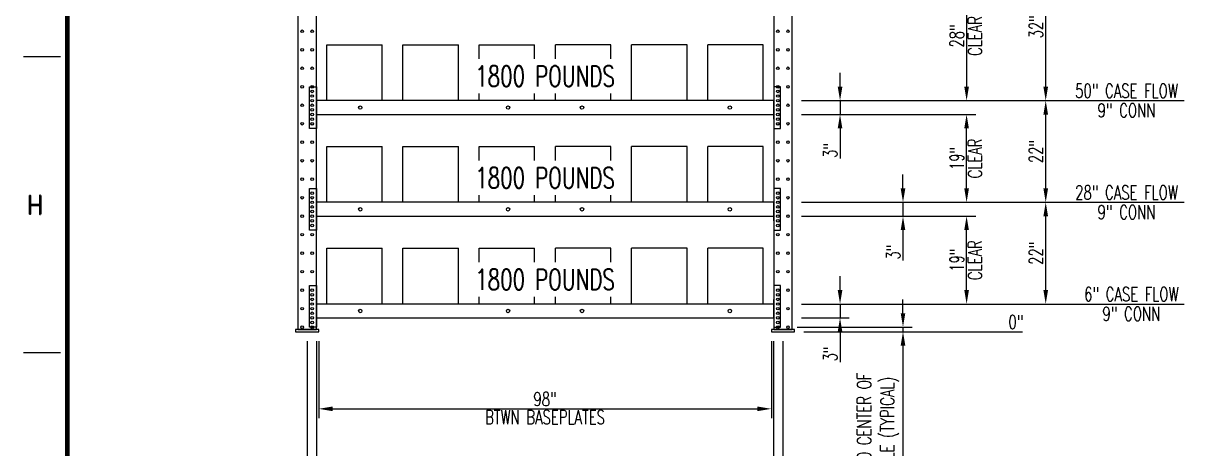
# Model space of a CAD drawing. Extents: x -224 to 820, y -160 to 534.
# Drawn here: x -224.4 to 29.2, y -25.3 to 66.7 of the extents above; entities that cross this region are included whole.
import ezdxf
from ezdxf.enums import TextEntityAlignment as Align

# ---------------------------------------------------------------- set-up
doc = ezdxf.new("R2010")
doc.units = 0
doc.header["$LTSCALE"] = 8
doc.header["$MEASUREMENT"] = 0
doc.linetypes.add('HIDDEN2', pattern=[0.1875, 0.125, -0.0625])
doc.layers.get('DEFPOINTS').update_dxf_attribs({"linetype": 'CONTINUOUS'})
for name, color, linetype in [('BORD', 15, 'CONTINUOUS'), ('FDIM', 2, 'CONTINUOUS'), ('RACKDIM', 7, 'CONTINUOUS'), ('RACKLABEL', 7, 'CONTINUOUS'), ('RACKLOAD', 254, 'HIDDEN2'), ('RACKSHELF', 20, 'CONTINUOUS'), ('RACKUPRIGHT', 180, 'CONTINUOUS'), ('TEXTL', 3, 'CONTINUOUS')]:
    doc.layers.add(name, color=color, linetype=linetype)
doc.styles.add('2thirds', font='romans.shx', dxfattribs={"width": 0.7})
doc.styles.add('DCMARCH', font='stylu.ttf', dxfattribs={"width": 0.75, "oblique": 15})
doc.styles.add('ROMAND', font='ROMAND')
doc.styles.add('SIMPLEX', font='SIMPLEX')
doc.dimstyles.new('2tfrac16', dxfattribs={"dimscale": 32, "dimtxt": 0.0938, "dimasz": 0.0938, "dimexe": 0.0625, "dimexo": 0.0625, "dimgap": 0.01, "dimtad": 1, "dimdec": 4, "dimzin": 1, "dimdsep": 46, "dimlunit": 5, "dimtxsty": '2thirds', "dimcen": 0.09, "dimclrd": 256, "dimclre": 256, "dimclrt": 256, "dimadec": 0, "dimazin": 0, "dimtfac": 0.75, "dimtdec": 4, "dimtmove": 0, "dimatfit": 0, "dimfxl": 0, "dimfrac": 2, "dimtolj": 1, "dimtzin": 0, "dimarcsym": 0})

# ---------------------------------------------------------------- blocks, each defined once
blk = doc.blocks.new('*D1')
at = {"layer": 'DEFPOINTS', "color": 0}
for p in [(-162.97, 0), (-59.97, 0), (-59.97, -50)]:
    blk.add_point(p, dxfattribs=at)
at = {"layer": 'RACKDIM', "lineweight": -2}
for p, q in [((-162.97, -2), (-162.97, -52)), ((-59.97, -2), (-59.97, -52)), ((-159.96, -50), (-62.97, -50))]:
    blk.add_line(p, q, dxfattribs=at)
at = {"layer": 'RACKDIM'}
for points in [[(-159.96, -49.5), (-159.96, -50.5), (-162.97, -50)], [(-62.97, -49.5), (-62.97, -50.5), (-59.97, -50)]]:
    blk.add_solid(points, dxfattribs=at)
at = {"layer": 'RACKDIM', "char_height": 3.002, "attachment_point": 5, "style": '2thirds'}
for s, insert in [('\\A1;103"', (-111.47, -47.89)), ('\\A1;C/C', (-111.47, -52.61))]:
    blk.add_mtext(s, dxfattribs=dict(at, insert=insert))
blk = doc.blocks.new('*D2')
at = {"layer": 'DEFPOINTS', "color": 0}
for p in [(-160.97, 0), (-61.97, 0), (-61.97, -33.33)]:
    blk.add_point(p, dxfattribs=at)
at = {"layer": 'RACKDIM', "lineweight": -2}
for p, q in [((-160.97, -2), (-160.97, -35.33)), ((-61.97, -2), (-61.97, -35.33)), ((-157.96, -33.33), (-64.97, -33.33))]:
    blk.add_line(p, q, dxfattribs=at)
at = {"layer": 'RACKDIM'}
for points in [[(-157.96, -32.83), (-157.96, -33.83), (-160.97, -33.33)], [(-64.97, -32.83), (-64.97, -33.83), (-61.97, -33.33)]]:
    blk.add_solid(points, dxfattribs=at)
at = {"layer": 'RACKDIM', "char_height": 3.002, "attachment_point": 5, "style": '2thirds'}
for s, insert in [('\\A1;99"', (-111.47, -31.22)), ('\\A1;CLEAR', (-111.47, -35.15))]:
    blk.add_mtext(s, dxfattribs=dict(at, insert=insert))
blk = doc.blocks.new('*D3')
at = {"layer": 'DEFPOINTS', "color": 0}
for p in [(-162.97, 0), (-160.97, 0), (-162.97, -33.33)]:
    blk.add_point(p, dxfattribs=at)
at = {"layer": 'RACKDIM', "lineweight": -2}
for p, q in [((-162.97, -2), (-162.97, -35.33)), ((-160.97, -2), (-160.97, -35.33)), ((-165.97, -33.33), (-172.51, -33.33)), ((-160.97, -33.33), (-162.97, -33.33)), ((-157.96, -33.33), (-154.96, -33.33))]:
    blk.add_line(p, q, dxfattribs=at)
at = {"layer": 'RACKDIM'}
for points in [[(-165.97, -32.83), (-165.97, -33.83), (-162.97, -33.33)], [(-157.96, -32.83), (-157.96, -33.83), (-160.97, -33.33)]]:
    blk.add_solid(points, dxfattribs=at)
at = {"layer": 'RACKDIM', "insert": (-170.74, -31.22), "char_height": 3.002, "attachment_point": 5, "style": '2thirds'}
blk.add_mtext('\\A1;2"', dxfattribs=at)
blk = doc.blocks.new('*D4')
at = {"layer": 'DEFPOINTS', "color": 0}
for p in [(-61.97, 0), (-59.97, 0), (-59.97, -33.33)]:
    blk.add_point(p, dxfattribs=at)
at = {"layer": 'RACKDIM', "lineweight": -2}
for p, q in [((-61.97, -2), (-61.97, -35.33)), ((-59.97, -2), (-59.97, -35.33)), ((-64.97, -33.33), (-67.97, -33.33)), ((-61.97, -33.33), (-59.97, -33.33)), ((-56.96, -33.33), (-50.42, -33.33))]:
    blk.add_line(p, q, dxfattribs=at)
at = {"layer": 'RACKDIM'}
for points in [[(-64.97, -32.83), (-64.97, -33.83), (-61.97, -33.33)], [(-56.96, -32.83), (-56.96, -33.83), (-59.97, -33.33)]]:
    blk.add_solid(points, dxfattribs=at)
at = {"layer": 'RACKDIM', "insert": (-52.19, -31.22), "char_height": 3.002, "attachment_point": 5, "style": '2thirds'}
blk.add_mtext('\\A1;2"', dxfattribs=at)
blk = doc.blocks.new('*D5')
at = {"layer": 'DEFPOINTS', "color": 0}
for p in [(-160.47, 0), (-62.47, 0), (-62.47, -16.67)]:
    blk.add_point(p, dxfattribs=at)
at = {"layer": 'RACKDIM', "lineweight": -2}
for p, q in [((-160.47, -2), (-160.47, -18.67)), ((-62.47, -2), (-62.47, -18.67)), ((-157.46, -16.67), (-65.47, -16.67))]:
    blk.add_line(p, q, dxfattribs=at)
at = {"layer": 'RACKDIM'}
for points in [[(-157.46, -16.17), (-157.46, -17.17), (-160.47, -16.67)], [(-65.47, -16.17), (-65.47, -17.17), (-62.47, -16.67)]]:
    blk.add_solid(points, dxfattribs=at)
at = {"layer": 'RACKDIM', "attachment_point": 5, "style": '2thirds'}
for s, insert, char_height in [('\\A1;98"', (-111.47, -14.56), 3.002), ('\\A1;BTWN BASEPLATES', (-111.47, -18.49), 3.0016)]:
    blk.add_mtext(s, dxfattribs=dict(at, insert=insert, char_height=char_height))
blk = doc.blocks.new('*D6')
at = {"layer": 'DEFPOINTS', "color": 0}
for p in [(-160.97, 0), (-57.47, 0), (-11.3, 0)]:
    blk.add_point(p, dxfattribs=at)
at = {"layer": 'RACKDIM', "lineweight": -2}
blk.add_line((-55.47, 0), (-8.08, 0), dxfattribs=at)
at = {"layer": 'RACKDIM', "char_height": 3.002, "attachment_point": 5, "style": '2thirds'}
for s, insert in [('\\A1;0"', (-9.53, 2.11)), ('\\A1;', (-9.53, -1.82))]:
    blk.add_mtext(s, dxfattribs=dict(at, insert=insert))
blk = doc.blocks.new('*D8')
at = {"layer": 'DEFPOINTS', "color": 0}
for p in [(-57.97, 82), (2.93, 82), (-160.97, 0)]:
    blk.add_point(p, dxfattribs=at)
at = {"layer": 'RACKDIM', "lineweight": -2}
for p, q in [((-55.97, 82), (-9.07, 82)), ((-9.07, 82), (-3.07, 82)), ((-3.07, 82), (16.86, 82))]:
    blk.add_line(p, q, dxfattribs=at)
at = {"layer": 'RACKDIM', "attachment_point": 5, "style": '2thirds'}
for s, insert, char_height in [('\\A1;82"', (10.06, 84.11), 3.002), ('\\A1;STD-TOP', (10.06, 80.18), 3.0016)]:
    blk.add_mtext(s, dxfattribs=dict(at, insert=insert, char_height=char_height))
blk = doc.blocks.new('*D13')
at = {"layer": 'DEFPOINTS', "color": 0}
for p in [(-57.97, 164), (2.93, 164), (-160.97, 0)]:
    blk.add_point(p, dxfattribs=at)
at = {"layer": 'RACKDIM', "lineweight": -2}
blk.add_line((-55.97, 164), (16.06, 164), dxfattribs=at)
at = {"layer": 'RACKDIM', "attachment_point": 5, "style": '2thirds'}
for s, insert, char_height in [('\\A1;164"', (9.65, 166.11), 3.002), ('\\A1;INV-BOT', (9.65, 162.18), 3.0016)]:
    blk.add_mtext(s, dxfattribs=dict(at, insert=insert, char_height=char_height))
blk = doc.blocks.new('*D18')
at = {"layer": 'DEFPOINTS', "color": 0}
for p in [(-57.97, 246), (2.93, 246), (-160.97, 0)]:
    blk.add_point(p, dxfattribs=at)
at = {"layer": 'RACKDIM', "lineweight": -2}
blk.add_line((-55.97, 246), (16.86, 246), dxfattribs=at)
at = {"layer": 'RACKDIM', "attachment_point": 5, "style": '2thirds'}
for s, insert, char_height in [('\\A1;246"', (10.06, 248.11), 3.002), ('\\A1;STD-TOP', (10.06, 244.18), 3.0016)]:
    blk.add_mtext(s, dxfattribs=dict(at, insert=insert, char_height=char_height))
blk = doc.blocks.new('*D23')
at = {"layer": 'DEFPOINTS', "color": 0}
for p in [(-57.97, 328), (2.93, 328), (-160.97, 0)]:
    blk.add_point(p, dxfattribs=at)
at = {"layer": 'RACKDIM', "lineweight": -2}
for p, q in [((-55.97, 328), (-9.07, 328)), ((-9.07, 328), (-3.07, 328)), ((-3.07, 328), (16.06, 328))]:
    blk.add_line(p, q, dxfattribs=at)
at = {"layer": 'RACKDIM', "attachment_point": 5, "style": '2thirds'}
for s, insert, char_height in [('\\A1;328"', (9.65, 330.11), 3.002), ('\\A1;INV-BOT', (9.65, 326.18), 3.0016)]:
    blk.add_mtext(s, dxfattribs=dict(at, insert=insert, char_height=char_height))
blk = doc.blocks.new('*D28')
at = {"layer": 'DEFPOINTS', "color": 0}
for p in [(-57.97, 410), (2.93, 410), (-160.97, 0)]:
    blk.add_point(p, dxfattribs=at)
at = {"layer": 'RACKDIM', "lineweight": -2}
for p, q in [((-55.97, 410), (-9.07, 410)), ((-9.07, 410), (-3.07, 410)), ((-3.07, 410), (16.86, 410))]:
    blk.add_line(p, q, dxfattribs=at)
at = {"layer": 'RACKDIM', "attachment_point": 5, "style": '2thirds'}
for s, insert, char_height in [('\\A1;410"', (10.06, 412.11), 3.002), ('\\A1;STD-TOP', (10.06, 408.18), 3.0016)]:
    blk.add_mtext(s, dxfattribs=dict(at, insert=insert, char_height=char_height))
blk = doc.blocks.new('*D35')
at = {"layer": 'DEFPOINTS', "color": 0}
for p in [(-188.78, 482), (-164.97, 482), (-160.97, 0)]:
    blk.add_point(p, dxfattribs=at)
at = {"layer": 'RACKDIM', "lineweight": -2}
blk.add_line((-166.97, 482), (-204.51, 482), dxfattribs=at)
at = {"layer": 'RACKDIM', "char_height": 3.002, "attachment_point": 5, "style": '2thirds'}
for s, insert in [('\\A1;482"', (-196.8, 484.11)), ('\\A1;TOP OF\\PTOP LOAD', (-196.8, 477.68))]:
    blk.add_mtext(s, dxfattribs=dict(at, insert=insert))
blk = doc.blocks.new('sbord_d')
at = {"layer": 'BORD'}
for p, q in [((-0.0625, 6), (-0.3125, 6)), ((-0.0625, 4), (-0.3125, 4))]:
    blk.add_line(p, q, dxfattribs=at)
at = {"layer": 'BORD', "const_width": 0.0313}
blk.add_lwpolyline([(-0.0156, -0.0156), (32.0156, -0.0156), (32.0156, 20.0156), (-0.0156, 20.0156)], close=True, dxfattribs=at)
at = {"layer": 'BORD', "style": 'ROMAND'}
blk.add_text('H', height=0.125, dxfattribs=at).set_placement((-0.2344, 5), align=Align.MIDDLE)
at = {"layer": 'TEXTL', "flags": 8}
for tag, height, style, p in [('TITLE1', 0.1562, 'SIMPLEX', (30.2656, 2.776)), ('TITLE2', 0.1562, 'SIMPLEX', (30.2656, 2.4427)), ('CHK', 0.0938, 'SIMPLEX', (29.8281, 0.8828)), ('APP', 0.0938, 'SIMPLEX', (30.7031, 0.8828)), ('JOB#', 0.125, 'ROMAND', (30.1198, 0.1328)), ('SHT', 0.125, 'ROMAND', (31.1927, 0.1328)), ('REV', 0.125, 'ROMAND', (31.7891, 0.1328))]:
    blk.add_attdef(tag, text='', height=height, dxfattribs=dict(at, style=style)).set_placement(p, align=Align.MIDDLE)
at = {"layer": 'TEXTL', "style": 'SIMPLEX', "flags": 8}
for tag, height, p in [('CUSTOMER', 0.1562, (30.2656, 1.6968)), ('LOCATION', 0.125, (30.2656, 1.3635)), ('REVC', 0.0781, (20.2594, 0.9448)), ('CCHK', 0.0781, (27.2554, 0.9434)), ('REVB', 0.0781, (20.2594, 0.6948)), ('BCHK', 0.0781, (27.2554, 0.6834)), ('REVA', 0.0781, (20.2594, 0.4448)), ('ACHK', 0.0781, (27.2554, 0.4434))]:
    blk.add_attdef(tag, text='', height=height, dxfattribs=at).set_placement(p, align=Align.CENTER)
at = {"layer": 'TEXTL', "flags": 8}
for tag, p, height, style in [('REVCDESC', (20.6253, 0.9434), 0.0781, 'SIMPLEX'), ('REVBDESC', (20.6253, 0.6834), 0.0781, 'SIMPLEX'), ('REVADESC', (20.6253, 0.4434), 0.0781, 'SIMPLEX'), ('DWG#', (30.0549, -0.5661), 0.0938, 'ROMAND')]:
    blk.add_attdef(tag, p, '', height=height, dxfattribs=dict(at, style=style))
at = {"layer": 'TEXTL', "style": 'DCMARCH', "oblique": 15, "width": 0.75, "flags": 8}
for tag, p in [('CBY', (26.7554, 0.9434)), ('BBY', (26.7554, 0.6834)), ('ABY', (26.7554, 0.4434))]:
    blk.add_attdef(tag, text='', height=0.0781, dxfattribs=at).set_placement(p, align=Align.CENTER)
at = {"layer": 'TEXTL', "style": 'SIMPLEX', "flags": 8}
for tag, height, width, p, p2 in [('CAPP', 0.0781, 1.292308, (27.5883, 0.9437), (27.9633, 0.9437)), ('CDT', 0.0781, 1.866, (28.0712, 0.9434), (28.46, 0.9434)), ('SCALE', 0.0938, 1.702732, (31.2344, 0.8374), (31.9413, 0.8374)), ('BAPP', 0.0781, 1.292308, (27.5883, 0.6834), (27.9633, 0.6834)), ('BDT', 0.0781, 1.866, (28.0712, 0.6831), (28.46, 0.6831)), ('DATE', 0.0938, 2.134634, (28.6094, 0.4624), (29.3146, 0.4624)), ('CHKDT', 0.0938, 1.555556, (29.4844, 0.4624), (30.1719, 0.4624)), ('APPDT', 0.0938, 1.555556, (30.3594, 0.4624), (31.0469, 0.4624)), ('PLOT#', 0.0938, 8.555556, (31.2344, 0.4624), (31.9219, 0.4624)), ('AAPP', 0.0781, 1.275949, (27.5881, 0.4434), (27.9631, 0.4434)), ('ADT', 0.0781, 1.833263, (28.0712, 0.4434), (28.46, 0.4434))]:
    blk.add_attdef(tag, text='', height=height, dxfattribs=dict(at, width=width)).set_placement(p, p2, align=Align.FIT)
at = {"layer": 'TEXTL', "style": 'DCMARCH', "oblique": 15, "width": 0.75, "flags": 8}
blk.add_attdef('DRBY', (28.5931, 0.8208), '', height=0.125, dxfattribs=at)
blk = doc.blocks.new('*D38')
at = {"layer": 'DEFPOINTS', "color": 0}
for p in [(-58.87, 1), (-57.47, 0), (-33.97, 0)]:
    blk.add_point(p, dxfattribs=at)
at = {"layer": 'RACKDIM', "lineweight": -2}
for p, q in [((-33.97, 4), (-33.97, 7)), ((-56.87, 1), (-31.97, 1)), ((-33.97, 1), (-33.97, 0)), ((-55.47, 0), (-31.97, 0)), ((-33.97, -3), (-33.97, -47.36))]:
    blk.add_line(p, q, dxfattribs=at)
at = {"layer": 'RACKDIM'}
for points in [[(-34.47, 4), (-33.47, 4), (-33.97, 1)], [(-34.47, -3), (-33.47, -3), (-33.97, 0)]]:
    blk.add_solid(points, dxfattribs=at)
at = {"layer": 'RACKDIM', "insert": (-39.36, -26.68), "char_height": 3.0016, "attachment_point": 5, "rotation": 90, "style": '2thirds'}
blk.add_mtext('\\A1;1" FLOOR TO CENTER OF\\PLOWEST HOLE (TYPICAL)', dxfattribs=at)
blk = doc.blocks.new('*D97')
at = {"layer": 'DEFPOINTS', "color": 0}
for p in [(-57.97, 50), (-57.97, 47), (-47.6, 47)]:
    blk.add_point(p, dxfattribs=at)
at = {"layer": 'RACKDIM', "lineweight": -2}
for p, q in [((-47.6, 53), (-47.6, 56)), ((-55.97, 50), (-45.6, 50)), ((-47.6, 50), (-47.6, 47)), ((-55.97, 47), (-45.6, 47)), ((-47.6, 44), (-47.6, 37.45))]:
    blk.add_line(p, q, dxfattribs=at)
at = {"layer": 'RACKDIM'}
for points in [[(-48.1, 53), (-47.1, 53), (-47.6, 50)], [(-48.1, 44), (-47.1, 44), (-47.6, 47)]]:
    blk.add_solid(points, dxfattribs=at)
at = {"layer": 'RACKDIM', "insert": (-49.71, 39.22), "char_height": 3.002, "attachment_point": 5, "rotation": 89.9998, "style": '2thirds'}
blk.add_mtext('\\A1;3"', dxfattribs=at)
blk = doc.blocks.new('*D98')
at = {"layer": 'DEFPOINTS', "color": 0}
for p in [(-57.97, 28), (-57.97, 25), (-33.97, 25)]:
    blk.add_point(p, dxfattribs=at)
at = {"layer": 'RACKDIM', "lineweight": -2}
for p, q in [((-33.97, 31), (-33.97, 34)), ((-55.97, 28), (-31.97, 28)), ((-33.97, 28), (-33.97, 25)), ((-55.97, 25), (-31.97, 25)), ((-33.97, 22), (-33.97, 15.45))]:
    blk.add_line(p, q, dxfattribs=at)
at = {"layer": 'RACKDIM'}
for points in [[(-34.47, 31), (-33.47, 31), (-33.97, 28)], [(-34.47, 22), (-33.47, 22), (-33.97, 25)]]:
    blk.add_solid(points, dxfattribs=at)
at = {"layer": 'RACKDIM', "insert": (-36.07, 17.22), "char_height": 3.002, "attachment_point": 5, "rotation": 89.9998, "style": '2thirds'}
blk.add_mtext('\\A1;3"', dxfattribs=at)
blk = doc.blocks.new('*D99')
at = {"layer": 'DEFPOINTS', "color": 0}
for p in [(-57.97, 6), (-57.97, 3), (-47.6, 3)]:
    blk.add_point(p, dxfattribs=at)
at = {"layer": 'RACKDIM', "lineweight": -2}
for p, q in [((-47.6, 9), (-47.6, 12)), ((-55.97, 6), (-45.6, 6)), ((-47.6, 6), (-47.6, 3)), ((-55.97, 3), (-45.6, 3)), ((-47.6, 0), (-47.6, -6.55))]:
    blk.add_line(p, q, dxfattribs=at)
at = {"layer": 'RACKDIM'}
for points in [[(-48.1, 9), (-47.1, 9), (-47.6, 6)], [(-48.1, 0), (-47.1, 0), (-47.6, 3)]]:
    blk.add_solid(points, dxfattribs=at)
at = {"layer": 'RACKDIM', "insert": (-49.71, -4.78), "char_height": 3.002, "attachment_point": 5, "rotation": 89.9998, "style": '2thirds'}
blk.add_mtext('\\A1;3"', dxfattribs=at)
blk = doc.blocks.new('*D100')
at = {"layer": 'DEFPOINTS', "color": 0}
for p in [(-55.97, 78), (-55.97, 50), (-20.2, 50)]:
    blk.add_point(p, dxfattribs=at)
at = {"layer": 'RACKDIM', "lineweight": -2}
for p, q in [((-53.97, 78), (-18.2, 78)), ((-20.2, 75), (-20.2, 53)), ((-53.97, 50), (-18.2, 50))]:
    blk.add_line(p, q, dxfattribs=at)
at = {"layer": 'RACKDIM'}
for points in [[(-20.7, 75), (-19.7, 75), (-20.2, 78)], [(-20.7, 53), (-19.7, 53), (-20.2, 50)]]:
    blk.add_solid(points, dxfattribs=at)
at = {"layer": 'RACKDIM', "char_height": 3.002, "attachment_point": 5, "rotation": 90, "style": '2thirds'}
for s, insert in [('\\A1;28"', (-22.31, 64)), ('\\A1;CLEAR', (-18.38, 64))]:
    blk.add_mtext(s, dxfattribs=dict(at, insert=insert))
blk = doc.blocks.new('*D101')
at = {"layer": 'DEFPOINTS', "color": 0}
for p in [(-55.97, 47), (-20.2, 47), (-55.97, 28)]:
    blk.add_point(p, dxfattribs=at)
at = {"layer": 'RACKDIM', "lineweight": -2}
for p, q in [((-53.97, 47), (-18.2, 47)), ((-20.2, 31), (-20.2, 44)), ((-53.97, 28), (-18.2, 28))]:
    blk.add_line(p, q, dxfattribs=at)
at = {"layer": 'RACKDIM'}
for points in [[(-20.7, 44), (-19.7, 44), (-20.2, 47)], [(-20.7, 31), (-19.7, 31), (-20.2, 28)]]:
    blk.add_solid(points, dxfattribs=at)
at = {"layer": 'RACKDIM', "char_height": 3.002, "attachment_point": 5, "rotation": 90, "style": '2thirds'}
for s, insert in [('\\A1;CLEAR', (-18.38, 37.5)), ('\\A1;19"', (-22.31, 37.5))]:
    blk.add_mtext(s, dxfattribs=dict(at, insert=insert))
blk = doc.blocks.new('*D102')
at = {"layer": 'DEFPOINTS', "color": 0}
for p in [(-55.97, 25), (-20.2, 25), (-55.97, 6)]:
    blk.add_point(p, dxfattribs=at)
at = {"layer": 'RACKDIM', "lineweight": -2}
for p, q in [((-53.97, 25), (-18.2, 25)), ((-20.2, 9), (-20.2, 22)), ((-53.97, 6), (-18.2, 6))]:
    blk.add_line(p, q, dxfattribs=at)
at = {"layer": 'RACKDIM'}
for points in [[(-20.7, 22), (-19.7, 22), (-20.2, 25)], [(-20.7, 9), (-19.7, 9), (-20.2, 6)]]:
    blk.add_solid(points, dxfattribs=at)
at = {"layer": 'RACKDIM', "char_height": 3.002, "attachment_point": 5, "rotation": 90, "style": '2thirds'}
for s, insert in [('\\A1;CLEAR', (-18.38, 15.5)), ('\\A1;19"', (-22.31, 15.5))]:
    blk.add_mtext(s, dxfattribs=dict(at, insert=insert))
blk = doc.blocks.new('*D103')
at = {"layer": 'DEFPOINTS', "color": 0}
for p in [(-55.97, 28), (-3.07, 28), (-55.97, 6)]:
    blk.add_point(p, dxfattribs=at)
at = {"layer": 'RACKDIM', "lineweight": -2}
for p, q in [((-53.97, 28), (-1.07, 28)), ((-3.07, 9), (-3.07, 25)), ((-53.97, 6), (-1.07, 6))]:
    blk.add_line(p, q, dxfattribs=at)
at = {"layer": 'RACKDIM'}
for points in [[(-3.57, 25), (-2.57, 25), (-3.07, 28)], [(-3.57, 9), (-2.57, 9), (-3.07, 6)]]:
    blk.add_solid(points, dxfattribs=at)
at = {"layer": 'RACKDIM', "insert": (-5.18, 17), "char_height": 3.002, "attachment_point": 5, "rotation": 90, "style": '2thirds'}
blk.add_mtext('\\A1;22"', dxfattribs=at)
blk = doc.blocks.new('*D104')
at = {"layer": 'DEFPOINTS', "color": 0}
for p in [(-55.97, 50), (-3.07, 50), (-55.97, 28)]:
    blk.add_point(p, dxfattribs=at)
at = {"layer": 'RACKDIM', "lineweight": -2}
for p, q in [((-53.97, 50), (-1.07, 50)), ((-3.07, 31), (-3.07, 47)), ((-53.97, 28), (-1.07, 28))]:
    blk.add_line(p, q, dxfattribs=at)
at = {"layer": 'RACKDIM'}
for points in [[(-3.57, 47), (-2.57, 47), (-3.07, 50)], [(-3.57, 31), (-2.57, 31), (-3.07, 28)]]:
    blk.add_solid(points, dxfattribs=at)
at = {"layer": 'RACKDIM', "insert": (-5.18, 39), "char_height": 3.002, "attachment_point": 5, "rotation": 90, "style": '2thirds'}
blk.add_mtext('\\A1;22"', dxfattribs=at)
blk = doc.blocks.new('*D105')
at = {"layer": 'DEFPOINTS', "color": 0}
for p in [(-55.97, 82), (-3.07, 82), (-55.97, 50)]:
    blk.add_point(p, dxfattribs=at)
at = {"layer": 'RACKDIM', "lineweight": -2}
for p, q in [((-53.97, 82), (-1.07, 82)), ((-3.07, 53), (-3.07, 79)), ((-53.97, 50), (-1.07, 50))]:
    blk.add_line(p, q, dxfattribs=at)
at = {"layer": 'RACKDIM'}
for points in [[(-3.57, 79), (-2.57, 79), (-3.07, 82)], [(-3.57, 53), (-2.57, 53), (-3.07, 50)]]:
    blk.add_solid(points, dxfattribs=at)
at = {"layer": 'RACKDIM', "insert": (-5.18, 66), "char_height": 3.002, "attachment_point": 5, "rotation": 90, "style": '2thirds'}
blk.add_mtext('\\A1;32"', dxfattribs=at)
blk = doc.blocks.new('*D106')
at = {"layer": 'DEFPOINTS', "color": 0}
for p in [(-55.97, 50), (1.58, 50), (-57.47, 0)]:
    blk.add_point(p, dxfattribs=at)
at = {"layer": 'RACKDIM', "lineweight": -2}
blk.add_line((-53.97, 50), (26.91, 50), dxfattribs=at)
at = {"layer": 'RACKDIM', "char_height": 3.0016, "attachment_point": 5, "style": '2thirds'}
for s, insert in [('\\A1;50" CASE FLOW', (14.41, 52.11)), ('\\A1;9" CONN', (14.41, 47.89))]:
    blk.add_mtext(s, dxfattribs=dict(at, insert=insert))
blk = doc.blocks.new('*D107')
at = {"layer": 'DEFPOINTS', "color": 0}
for p in [(-55.97, 28), (1.58, 28), (-57.47, 0)]:
    blk.add_point(p, dxfattribs=at)
at = {"layer": 'RACKDIM', "lineweight": -2}
blk.add_line((-53.97, 28), (26.91, 28), dxfattribs=at)
at = {"layer": 'RACKDIM', "char_height": 3.0016, "attachment_point": 5, "style": '2thirds'}
for s, insert in [('\\A1;28" CASE FLOW', (14.41, 30.11)), ('\\A1;9" CONN', (14.41, 25.89))]:
    blk.add_mtext(s, dxfattribs=dict(at, insert=insert))
blk = doc.blocks.new('*D108')
at = {"layer": 'DEFPOINTS', "color": 0}
for p in [(-55.97, 6), (3.68, 6), (-57.47, 0)]:
    blk.add_point(p, dxfattribs=at)
at = {"layer": 'RACKDIM', "lineweight": -2}
blk.add_line((-53.97, 6), (26.91, 6), dxfattribs=at)
at = {"layer": 'RACKDIM', "char_height": 3.0016, "attachment_point": 5, "style": '2thirds'}
for s, insert in [('\\A1;6" CASE FLOW', (15.46, 8.11)), ('\\A1;9" CONN', (15.46, 3.89))]:
    blk.add_mtext(s, dxfattribs=dict(at, insert=insert))

msp = doc.modelspace()

# ---------------------------------------------------------------- linework, layer by layer
at = {"layer": 'FDIM'}
for p, q in [((-158.71641, 49.99894), (-158.71641, 62.10091)), ((-158.71641, 62.10091), (-146.71641, 62.10091)), ((-146.71641, 49.99894), (-146.71641, 62.10091)), ((-142.21641, 49.99894), (-142.21641, 62.10091)), ((-142.21641, 62.10091), (-130.21641, 62.10091)), ((-130.21641, 49.99894), (-130.21641, 62.10091)), ((-125.71641, 59.03967), (-125.71641, 62.10091)), ((-125.71641, 62.10091), (-113.71641, 62.10091)), ((-113.71641, 59.03967), (-113.71641, 62.10091)), ((-109.21641, 59.03967), (-109.21641, 62.10091)), ((-97.21641, 62.10091), (-109.21641, 62.10091)), ((-97.21641, 59.03967), (-97.21641, 62.10091)), ((-80.71641, 62.10091), (-92.71641, 62.10091)), ((-92.71641, 49.99894), (-92.71641, 62.10091)), ((-80.71641, 49.99894), (-80.71641, 62.10091)), ((-64.21641, 62.10091), (-76.21641, 62.10091)), ((-76.21641, 49.99894), (-76.21641, 62.10091)), ((-64.21641, 49.99894), (-64.21641, 62.10091)), ((-125.71641, 49.99894), (-125.71641, 51.53967)), ((-113.71641, 49.99894), (-113.71641, 51.53967)), ((-109.21641, 49.99894), (-109.21641, 51.53967)), ((-97.21641, 49.99894), (-97.21641, 51.53967)), ((-158.71641, 40.10091), (-146.71641, 40.10091)), ((-158.71641, 27.99894), (-158.71641, 40.10091)), ((-146.71641, 27.99894), (-146.71641, 40.10091)), ((-142.21641, 40.10091), (-130.21641, 40.10091)), ((-142.21641, 27.99894), (-142.21641, 40.10091)), ((-130.21641, 27.99894), (-130.21641, 40.10091)), ((-125.71641, 37.03967), (-125.71641, 40.10091)), ((-125.71641, 40.10091), (-113.71641, 40.10091)), ((-113.71641, 37.03967), (-113.71641, 40.10091)), ((-109.21641, 37.03967), (-109.21641, 40.10091)), ((-97.21641, 40.10091), (-109.21641, 40.10091)), ((-97.21641, 37.03967), (-97.21641, 40.10091)), ((-92.71641, 27.99894), (-92.71641, 40.10091)), ((-80.71641, 40.10091), (-92.71641, 40.10091)), ((-80.71641, 27.99894), (-80.71641, 40.10091)), ((-76.21641, 27.99894), (-76.21641, 40.10091)), ((-64.21641, 40.10091), (-76.21641, 40.10091)), ((-64.21641, 27.99894), (-64.21641, 40.10091)), ((-125.71641, 27.99894), (-125.71641, 29.53967)), ((-113.71641, 27.99894), (-113.71641, 29.53967)), ((-109.21641, 27.99894), (-109.21641, 29.53967)), ((-97.21641, 27.99894), (-97.21641, 29.53967)), ((-158.71641, 18.10091), (-146.71641, 18.10091)), ((-158.71641, 5.99894), (-158.71641, 18.10091)), ((-146.71641, 5.99894), (-146.71641, 18.10091)), ((-142.21641, 18.10091), (-130.21641, 18.10091)), ((-142.21641, 5.99894), (-142.21641, 18.10091)), ((-130.21641, 5.99894), (-130.21641, 18.10091)), ((-125.71641, 18.10091), (-113.71641, 18.10091)), ((-125.71641, 15.03967), (-125.71641, 18.10091)), ((-113.71641, 15.03967), (-113.71641, 18.10091)), ((-97.21641, 18.10091), (-109.21641, 18.10091)), ((-109.21641, 15.03967), (-109.21641, 18.10091)), ((-97.21641, 15.03967), (-97.21641, 18.10091)), ((-92.71641, 5.99894), (-92.71641, 18.10091)), ((-80.71641, 18.10091), (-92.71641, 18.10091)), ((-80.71641, 5.99894), (-80.71641, 18.10091)), ((-76.21641, 5.99894), (-76.21641, 18.10091)), ((-64.21641, 18.10091), (-76.21641, 18.10091)), ((-64.21641, 5.99894), (-64.21641, 18.10091)), ((-125.71641, 5.99894), (-125.71641, 7.53967)), ((-113.71641, 5.99894), (-113.71641, 7.53967)), ((-109.21641, 5.99894), (-109.21641, 7.53967)), ((-97.21641, 5.99894), (-97.21641, 7.53967))]:
    msp.add_line(p, q, dxfattribs=at)
at = {"layer": 'RACKSHELF'}
for p, q in [((-61.96641, 49.99894), (-160.96641, 49.99894)), ((-160.96641, 49.99894), (-160.96641, 45.99894)), ((-61.96641, 45.99894), (-61.96641, 49.99894)), ((-160.96641, 46.99894), (-61.96641, 46.99894)), ((-61.96641, 27.99894), (-160.96641, 27.99894)), ((-160.96641, 27.99894), (-160.96641, 23.99894)), ((-61.96641, 23.99894), (-61.96641, 27.99894)), ((-160.96641, 24.99894), (-61.96641, 24.99894)), ((-160.96641, 6.99894), (-160.96641, 2.99894)), ((-61.96641, 5.99894), (-160.96641, 5.99894)), ((-61.96641, 2.99894), (-61.96641, 6.99894)), ((-160.96641, 2.99894), (-61.96641, 2.99894))]:
    msp.add_line(p, q, dxfattribs=at)
for points in [[(-160.96641, 43.99894), (-162.46641, 43.99894), (-162.46641, 52.99894), (-160.96641, 52.99894), (-160.96641, 43.99894)], [(-61.96641, 43.99894), (-60.46641, 43.99894), (-60.46641, 52.99894), (-61.96641, 52.99894), (-61.96641, 43.99894)], [(-160.96641, 21.99894), (-162.46641, 21.99894), (-162.46641, 30.99894), (-160.96641, 30.99894), (-160.96641, 21.99894)], [(-61.96641, 21.99894), (-60.46641, 21.99894), (-60.46641, 30.99894), (-61.96641, 30.99894), (-61.96641, 21.99894)], [(-160.96641, 0.99894), (-162.46641, 0.99894), (-162.46641, 9.99894), (-160.96641, 9.99894), (-160.96641, 0.99894)], [(-61.96641, 0.99894), (-60.46641, 0.99894), (-60.46641, 9.99894), (-61.96641, 9.99894), (-61.96641, 0.99894)]]:
    msp.add_lwpolyline(points, dxfattribs=at)
for centre, radius in [((-161.87266, 51.99894), 0.28125), ((-161.87266, 50.99894), 0.28125), ((-61.06016, 51.99894), 0.28125), ((-61.06016, 50.99894), 0.28125), ((-161.87266, 49.99894), 0.28125), ((-161.87266, 48.99894), 0.28125), ((-161.87266, 47.99894), 0.28125), ((-151.46641, 48.49894), 0.375), ((-119.46641, 48.49894), 0.375), ((-103.46641, 48.49894), 0.375), ((-71.46641, 48.49894), 0.375), ((-61.06016, 49.99894), 0.28125), ((-61.06016, 48.99894), 0.28125), ((-61.06016, 47.99894), 0.28125), ((-161.87266, 46.99894), 0.28125), ((-161.87266, 45.99894), 0.28125), ((-61.06016, 46.99894), 0.28125), ((-61.06016, 45.99894), 0.28125), ((-161.87266, 44.99894), 0.28125), ((-61.06016, 44.99894), 0.28125), ((-161.87266, 29.99894), 0.28125), ((-161.87266, 28.99894), 0.28125), ((-161.87266, 27.99894), 0.28125), ((-61.06016, 29.99894), 0.28125), ((-61.06016, 28.99894), 0.28125), ((-61.06016, 27.99894), 0.28125), ((-161.87266, 26.99894), 0.28125), ((-161.87266, 25.99894), 0.28125), ((-151.46641, 26.49894), 0.375), ((-119.46641, 26.49894), 0.375), ((-103.46641, 26.49894), 0.375), ((-71.46641, 26.49894), 0.375), ((-61.06016, 26.99894), 0.28125), ((-61.06016, 25.99894), 0.28125), ((-161.87266, 24.99894), 0.28125), ((-161.87266, 23.99894), 0.28125), ((-161.87266, 22.99894), 0.28125), ((-61.06016, 24.99894), 0.28125), ((-61.06016, 23.99894), 0.28125), ((-61.06016, 22.99894), 0.28125), ((-161.87266, 8.99894), 0.28125), ((-161.87266, 7.99894), 0.28125), ((-61.06016, 8.99894), 0.28125), ((-61.06016, 7.99894), 0.28125), ((-161.87266, 6.99894), 0.28125), ((-161.87266, 5.99894), 0.28125), ((-161.87266, 4.99894), 0.28125), ((-61.06016, 6.99894), 0.28125), ((-61.06016, 5.99894), 0.28125), ((-61.06016, 4.99894), 0.28125), ((-161.87266, 3.99894), 0.28125), ((-161.87266, 2.99894), 0.28125), ((-151.46641, 4.49894), 0.375), ((-119.46641, 4.49894), 0.375), ((-103.46641, 4.49894), 0.375), ((-71.46641, 4.49894), 0.375), ((-61.06016, 3.99894), 0.28125), ((-61.06016, 2.99894), 0.28125), ((-161.87266, 1.99894), 0.28125), ((-61.06016, 1.99894), 0.28125)]:
    msp.add_circle(centre, radius, dxfattribs=at)
at = {"layer": 'RACKUPRIGHT'}
for points in [[(-164.96641, 0.5), (-160.96641, 0.5), (-160.96641, 410), (-164.96641, 410), (-164.96641, 0.5)], [(-61.96641, 0.5), (-57.96641, 0.5), (-57.96641, 410), (-61.96641, 410), (-61.96641, 0.5)], [(-165.46641, 0), (-160.46641, 0), (-160.46641, 0.5), (-165.46641, 0.5), (-165.46641, 0)], [(-62.46641, 0), (-57.46641, 0), (-57.46641, 0.5), (-62.46641, 0.5), (-62.46641, 0)]]:
    msp.add_lwpolyline(points, dxfattribs=at)
for centre in [(-164.06016, 65), (-161.87266, 65), (-61.06016, 65), (-58.87266, 65), (-164.06016, 61), (-161.87266, 61), (-61.06016, 61), (-58.87266, 61), (-164.06016, 57), (-161.87266, 57), (-61.06016, 57), (-58.87266, 57), (-164.06016, 53), (-161.87266, 53), (-61.06016, 53), (-58.87266, 53), (-164.06016, 49), (-161.87266, 49), (-61.06016, 49), (-58.87266, 49), (-164.06016, 45), (-161.87266, 45), (-61.06016, 45), (-58.87266, 45), (-164.06016, 41), (-161.87266, 41), (-61.06016, 41), (-58.87266, 41), (-164.06016, 37), (-161.87266, 37), (-61.06016, 37), (-58.87266, 37), (-164.06016, 33), (-161.87266, 33), (-61.06016, 33), (-58.87266, 33), (-164.06016, 29), (-161.87266, 29), (-61.06016, 29), (-58.87266, 29), (-164.06016, 25), (-161.87266, 25), (-61.06016, 25), (-58.87266, 25), (-164.06016, 21), (-161.87266, 21), (-61.06016, 21), (-58.87266, 21), (-164.06016, 17), (-161.87266, 17), (-61.06016, 17), (-58.87266, 17), (-164.06016, 13), (-161.87266, 13), (-61.06016, 13), (-58.87266, 13), (-164.06016, 9), (-161.87266, 9), (-61.06016, 9), (-58.87266, 9), (-164.06016, 5), (-161.87266, 5), (-61.06016, 5), (-58.87266, 5), (-164.06016, 1), (-161.87266, 1), (-61.06016, 1), (-58.87266, 1)]:
    msp.add_circle(centre, 0.28125, dxfattribs=at)

# ---------------------------------------------------------------- block references
at = {"layer": 'RACKLOAD', "xscale": 32, "yscale": 32, "zscale": 32}
msp.add_blockref('sbord_d', (-214.38835, -132.54267), dxfattribs=at)

# ---------------------------------------------------------------- texts
at = {"layer": 'RACKLABEL', "char_height": 4.5, "width": 100, "attachment_point": 5, "style": '2thirds'}
for insert in [(-111.46641, 55.28967), (-111.46641, 33.28967), (-111.46641, 11.28967)]:
    msp.add_mtext('1800 POUNDS', dxfattribs=dict(at, insert=insert))

# ---------------------------------------------------------------- dimensions: what is measured, and where the dimension line sits
at = {"layer": 'RACKDIM'}
for feature_location, offset, origin, text, picture, middle in [((-164.96641, 482), (-23.8106, 0), (-160.96641, 0), '<>\\XTOP OF\\PTOP LOAD', '*D35', (-196.80112, 482)), ((-57.96641, 410), (60.8979, -0.0002), (-160.96641, 0), '<>\\XSTD-TOP', '*D28', (10.05511, 409.9998)), ((-57.96641, 328), (60.8979, -0.0002), (-160.96641, 0), '<>\\XINV-BOT', '*D23', (9.6549, 327.9998)), ((-57.96641, 246), (60.89788, 0), (-160.96641, 0), '<>\\XSTD-TOP', '*D18', (10.0551, 246)), ((-57.96641, 164), (60.89788, 0), (-160.96641, 0), '<>\\XINV-BOT', '*D13', (9.65488, 164)), ((-57.96641, 82), (60.8979, -0.0002), (-160.96641, 0), '<>\\XSTD-TOP', '*D8', (10.05511, 81.9998)), ((-55.96641, 49.99894), (57.54716, 0), (-57.46641, 0), '<> CASE FLOW\\X9" CONN', '*D106', (14.40742, 49.99894)), ((-55.96641, 27.99894), (57.54716, 0), (-57.46641, 0), '<> CASE FLOW\\X9" CONN', '*D107', (14.40742, 27.99894)), ((-55.96641, 5.99894), (59.64828, 0), (-57.46641, 0), '<> CASE FLOW\\X9" CONN', '*D108', (15.45798, 5.99894)), ((-57.4664106041, -0.0000000001), (46.1675453465, 0), (-160.9664106041, -0.0000000001), '<>\\X   ', '*D6', (-9.5280919243, -0.0000000001))]:
    dim = msp.add_ordinate_dim(feature_location=feature_location, offset=offset, dtype=0, origin=origin, text=text, dimstyle='2tfrac16', override={"dimpost": '"'}, dxfattribs=at)
    dim.commit()
    dim.dimension.update_dxf_attribs({"geometry": picture, "text_midpoint": middle})
for base, p1, p2, angle, picture, middle in [((-3.06903, 82), (-55.96641, 49.99894), (-55.96641, 82), 90, '*D105', (-5.1757, 65.99947)), ((-47.60126, 46.99891), (-57.96641, 49.99894), (-57.96641, 46.99894), 269.9997895, '*D97', (-49.70796, 39.22494)), ((-3.06903, 49.99894), (-55.96641, 27.99894), (-55.96641, 49.99894), 90, '*D104', (-5.1757, 38.99894)), ((-33.96642, 24.99886), (-57.96641, 27.99894), (-57.96641, 24.99894), 269.9997895, '*D98', (-36.07312, 17.22489)), ((-3.06903, 27.99894), (-55.96641, 5.99894), (-55.96641, 27.99894), 90, '*D103', (-5.1757, 16.99894)), ((-47.60142, 2.99891), (-57.96641, 5.99894), (-57.96641, 2.99894), 269.9997895, '*D99', (-49.70812, -4.77506))]:
    dim = msp.add_linear_dim(base=base, p1=p1, p2=p2, angle=angle, dimstyle='2tfrac16', override={"dimpost": '"'}, dxfattribs=at)
    dim.commit()
    dim.dimension.update_dxf_attribs({"geometry": picture, "text_midpoint": middle})
for base, p1, p2, text, picture, middle in [((-20.20441, 49.998936), (-55.966411, 77.999993), (-55.966411, 49.998936), '<>\\XCLEAR', '*D100', (-20.20441, 63.999464)), ((-20.20441, 46.99894), (-55.96641, 27.99894), (-55.96641, 46.99894), '<>\\XCLEAR', '*D101', (-20.20441, 37.49894)), ((-20.20441, 24.99894), (-55.96641, 5.99894), (-55.96641, 24.99894), '<>\\XCLEAR', '*D102', (-20.20441, 15.49894)), ((-33.96649, 0), (-58.87266, 1), (-57.46641, 0), '<> FLOOR TO CENTER OF\\PLOWEST HOLE (TYPICAL)', '*D38', (-39.36062, -26.68405))]:
    dim = msp.add_linear_dim(base=base, p1=p1, p2=p2, angle=90, text=text, dimstyle='2tfrac16', override={"dimpost": '"'}, dxfattribs=at)
    dim.commit()
    dim.dimension.update_dxf_attribs({"geometry": picture, "text_midpoint": middle})
for base, p1, p2, picture, middle in [((-162.96641, -33.33164), (-160.96641, 0), (-162.96641, 0), '*D3', (-170.74038, -31.22497)), ((-59.96641, -33.33164), (-61.96641, 0), (-59.96641, 0), '*D4', (-52.19244, -31.22497))]:
    dim = msp.add_linear_dim(base=base, p1=p1, p2=p2, dimstyle='2tfrac16', override={"dimpost": '"'}, dxfattribs=at)
    dim.commit()
    dim.dimension.update_dxf_attribs({"geometry": picture, "text_midpoint": middle})
for base, p1, p2, text, picture, middle in [((-59.96641, -49.99886), (-162.96641, 0), (-59.96641, 0), '<>\\XC/C', '*D1', (-111.46641, -49.99886)), ((-61.96641, -33.33164), (-160.96641, 0), (-61.96641, 0), '<>\\XCLEAR', '*D2', (-111.46641, -33.33164)), ((-62.46641, -16.66582), (-160.46641, 0), (-62.46641, 0), '<>\\XBTWN BASEPLATES', '*D5', (-111.46641, -16.66582))]:
    dim = msp.add_linear_dim(base=base, p1=p1, p2=p2, text=text, dimstyle='2tfrac16', override={"dimpost": '"'}, dxfattribs=at)
    dim.commit()
    dim.dimension.update_dxf_attribs({"geometry": picture, "text_midpoint": middle})

doc.saveas('drawing.dxf')
